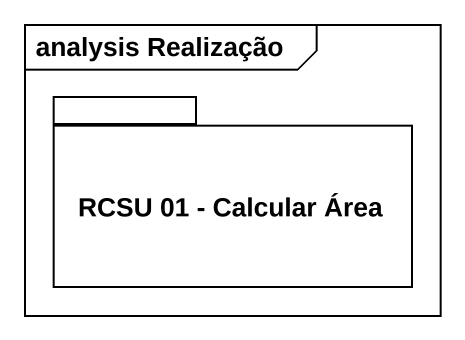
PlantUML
@startuml
mainframe analysis Realização
package "RCSU 01 - Calcular Área" as RCSU_01_Calcular_Área {
}
@enduml
